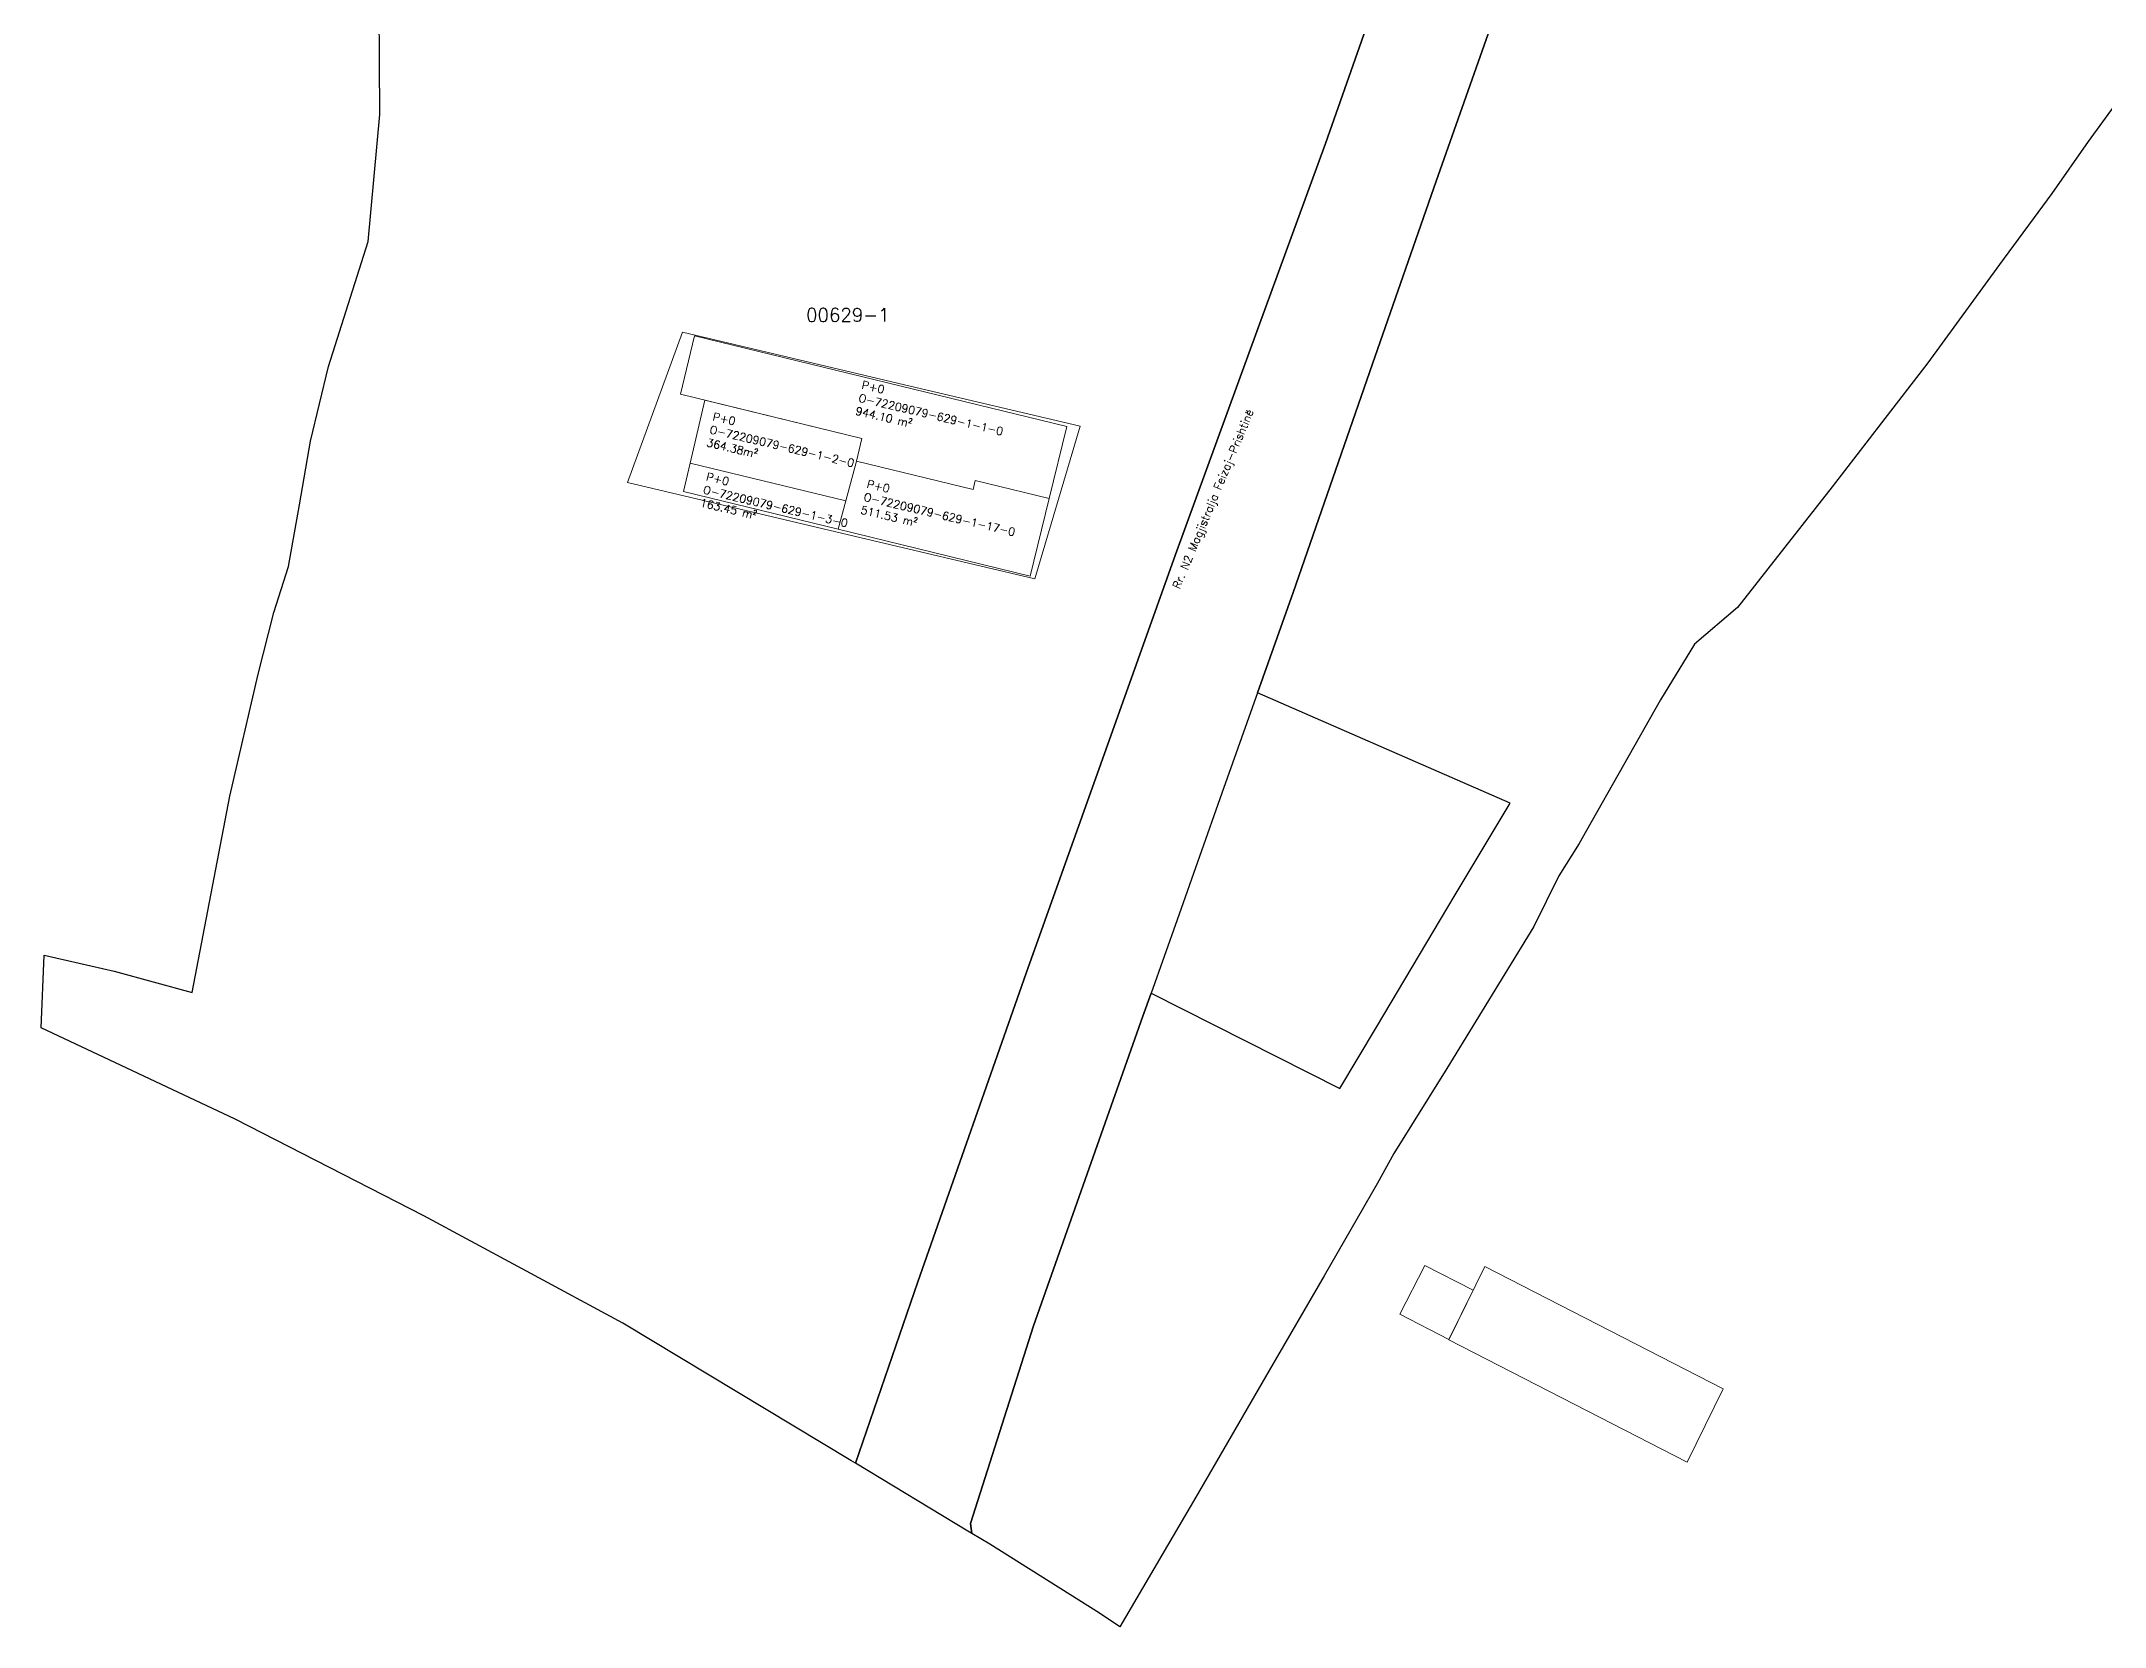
# Model space of a CAD drawing. Header units: metres. Extents: x 7513291 to 7514146, y 4700412 to 4702379.
# Drawn here: x 7513290.8 to 7513677.6, y 4700411.8 to 4700708.9 of the extents above; entities that cross this region are included whole.
import ezdxf
from ezdxf.enums import TextEntityAlignment as Align

# ---------------------------------------------------------------- set-up
doc = ezdxf.new("R2010")
doc.units = ezdxf.units.M
doc.linetypes.add('DASHED', pattern=[0.75, 0.5, -0.25])
for name, color, linetype in [('0-PARCEL-NUMBER-TEXT', 7, 'Continuous'), ('0-PARCELAT', 7, 'Continuous'), ('Etazha', 7, 'Continuous')]:
    doc.layers.add(name, color=color, linetype=linetype)
for name, color, linetype, lineweight in [('emrat e rrugeve', 7, 'Continuous', 0), ('kati 0', 1, 'Continuous', 0), ('Parcela baze', 7, 'Continuous', 0)]:
    doc.layers.add(name, color=color, linetype=linetype, lineweight=lineweight)
doc.styles.get("Standard").update_dxf_attribs({"font": 'simplex.shx'})

# ---------------------------------------------------------------- blocks, each defined once
blk = doc.blocks.new('ACMAP_ANN_TEMPLATE_PIN-SUN')
blk.add_attdef('PIN', text='', height=2.5).set_placement((366708.21, 310584.18), align=Align.MIDDLE)

msp = doc.modelspace()

# ---------------------------------------------------------------- linework, layer by layer
at = {"layer": '0-PARCELAT'}
for points in [[(7513571.05, 4700802.06), (7513531.56, 4700689.75), (7513518.92, 4700655.19), (7513503.4, 4700612.74), (7513475.45, 4700534.27), (7513455.16, 4700476.42), (7513443.45, 4700442.42), (7513442.58, 4700442.94), (7513399.81, 4700468.67), (7513381.81, 4700478.37), (7513362.52, 4700488.76), (7513327.17, 4700506.91), (7513290.84, 4700523.98), (7513291.36, 4700537.65), (7513304.51, 4700534.65), (7513319.1, 4700530.62), (7513326.16, 4700567.45), (7513331.48, 4700590.3), (7513334.42, 4700601.83), (7513337.21, 4700610.46), (7513339.21, 4700622.01), (7513341.29, 4700633.95), (7513344.7, 4700647.93), (7513352.1, 4700671.36), (7513354.28, 4700695.15), (7513354.11, 4700724.97)], [(7513578.23, 4700756.19), (7513552.31, 4700682.71), (7513540.37, 4700648.43), (7513540.37, 4700648.43), (7513525.45, 4700605.59), (7513518.79, 4700586.77), (7513512.13, 4700567.97), (7513503.73, 4700544.25), (7513498.86, 4700530.52), (7513497.3, 4700526.17), (7513476.84, 4700468.17), (7513465.02, 4700431.12), (7513465.25, 4700429.26), (7513464.52, 4700429.7), (7513443.45, 4700442.42), (7513455.16, 4700476.42), (7513475.45, 4700534.27), (7513503.4, 4700612.74), (7513518.92, 4700655.19), (7513531.56, 4700689.75), (7513571.05, 4700802.06)], [(7513692.78, 4700715.24), (7513674.45, 4700690.14), (7513667.64, 4700680.36), (7513657.89, 4700667.04), (7513644.4, 4700648.61), (7513635.76, 4700637.39), (7513626.53, 4700625.41), (7513608.76, 4700602.75), (7513600.7, 4700595.89), (7513594.33, 4700585.46), (7513580.45, 4700560.98), (7513579.07, 4700558.55), (7513575.24, 4700552.48), (7513570.6, 4700543.01), (7513554.25, 4700516.39), (7513544.37, 4700500.47), (7513541.27, 4700494.91), (7513531.28, 4700477.51), (7513520.99, 4700459.81), (7513511.12, 4700442.73), (7513507.24, 4700436.02), (7513493, 4700411.76), (7513489.18, 4700414.32), (7513468.63, 4700427.23), (7513465.25, 4700429.26), (7513465.02, 4700431.12), (7513476.84, 4700468.17), (7513497.3, 4700526.17), (7513498.86, 4700530.52), (7513498.86, 4700530.52), (7513534.25, 4700512.65), (7513541.12, 4700524.13), (7513555.85, 4700548.91), (7513566.18, 4700566.12), (7513518.79, 4700586.77), (7513525.45, 4700605.59), (7513540.37, 4700648.43), (7513552.31, 4700682.71), (7513578.23, 4700756.19)]]:
    msp.add_lwpolyline(points, dxfattribs=at)
at = {"layer": 'kati 0', "color": 252, "flags": 128}
for points, elevation in [([(7513443.61, 4700630.21), (7513465.48, 4700624.87), (7513465.89, 4700626.57), (7513479.73, 4700623.19), (7513483.03, 4700636.67), (7513413.3, 4700653.69), (7513410.62, 4700642.74), (7513444.64, 4700634.44)], 603.45), ([(7513444.64, 4700634.44), (7513415.24, 4700641.61), (7513412.46, 4700629.84), (7513441.63, 4700622.75), (7513443.61, 4700630.21)], 603.25), ([(7513441.63, 4700622.75), (7513412.46, 4700629.84), (7513411.2, 4700624.53), (7513440.23, 4700617.48)], 603.25)]:
    msp.add_lwpolyline(points, close=True, dxfattribs=dict(at, elevation=elevation))
at = {"layer": 'kati 0', "flags": 128}
for points in [[(7513479.73, 4700623.19), (7513465.89, 4700626.57), (7513465.48, 4700624.87), (7513443.61, 4700630.21), (7513441.63, 4700622.75), (7513440.23, 4700617.48), (7513476.16, 4700608.66)], [(7513559.21, 4700474.82), (7513554.65, 4700465.62), (7513545.5, 4700470.34), (7513550.16, 4700479.48)], [(7513561.39, 4700479.25), (7513554.63, 4700465.53), (7513599.31, 4700442.61), (7513606.07, 4700456.33)]]:
    msp.add_lwpolyline(points, close=True, dxfattribs=at)
at = {"layer": 'Parcela baze'}
msp.add_lwpolyline([(7513442.11, 4700616.41), (7513400.69, 4700626.21), (7513411, 4700654.39), (7513451.34, 4700644.85), (7513485.56, 4700636.76), (7513477.04, 4700608.15)], close=True, dxfattribs=at)

# ---------------------------------------------------------------- block references
at = {"layer": '0-PARCEL-NUMBER-TEXT'}
msp.add_blockref('ACMAP_ANN_TEMPLATE_PIN-SUN', (7146733.8, 4390073.42), dxfattribs=at).add_auto_attribs({'PIN': '00629-1'})

# ---------------------------------------------------------------- texts
at = {"layer": 'emrat e rrugeve', "linetype": 'DASHED', "char_height": 1.5, "attachment_point": 1}
for s, insert, rotation in [('Rr. N2 Magjistralja Feizaj-Prishtinë', (7513502.81, 4700606.7), 67.4038), ('P+0\\PO-72209079-629-1-17-0\\P511.53 m²', (7513445.81, 4700626.72), 346.6956)]:
    msp.add_mtext_dynamic_manual_height_columns(s, width=35.5316, gutter_width=1, heights=[0], dxfattribs=dict(at, insert=insert, rotation=rotation))
at = {"layer": 'Etazha', "color": 252, "char_height": 1.5, "attachment_point": 1, "rotation": 346.6956}
for s, width, insert in [('P+0\\PO-72209079-629-1-1-0\\P944.10 m²', 35.5316, (7513444.83, 4700645.29)), ('P+0\\PO-72209079-629-1-2-0\\P364.38m²', 26.2359, (7513416.91, 4700639.35)), ('P+0\\PO-72209079-629-1-3-0\\P163.45 m²', 25.281, (7513415.7, 4700628.08))]:
    msp.add_mtext_dynamic_manual_height_columns(s, width=width, gutter_width=1, heights=[0], dxfattribs=dict(at, insert=insert))

doc.saveas('drawing.dxf')
